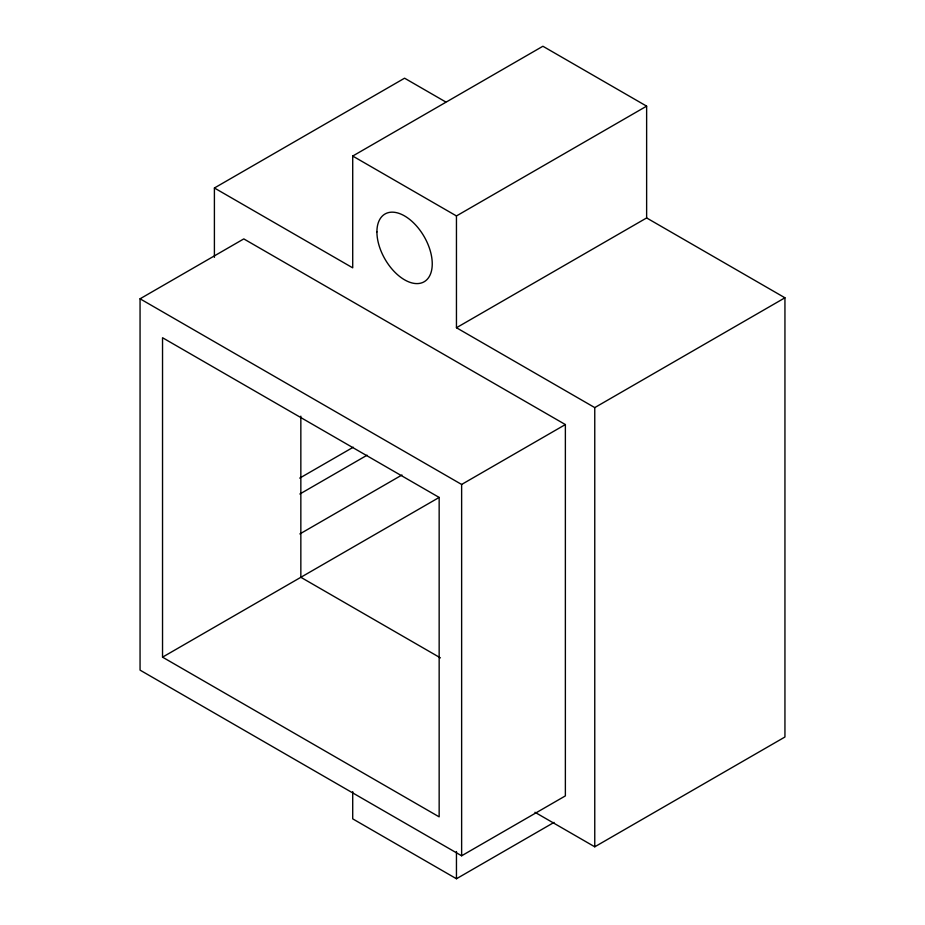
<?xml version="1.0" encoding="UTF-8"?>
<svg xmlns="http://www.w3.org/2000/svg" width="925" height="925" viewBox="0 0 925 925"><rect width="100%" height="100%" fill="white"/><g stroke="black" fill="none" stroke-linecap="round" stroke-linejoin="round"><path stroke-width="1.39" d="M214.403 257.347L214.403 187.995L404.583 78.197L445.7 101.935M214.403 187.995L352.714 267.845L352.714 156.048L542.894 46.25L646.633 106.144L646.633 217.942L456.453 327.739L456.453 215.941L646.633 106.144M140.057 298.798L243.795 238.904L565.372 424.563L565.372 795.893L461.633 855.787L140.057 670.128L140.057 298.798L461.633 484.457L565.372 424.563M299.735 478.109L353.269 447.214M299.873 494.008L367.098 455.192M299.873 533.933L401.947 474.999M162.534 657.155L439.155 497.442L439.155 816.856L162.534 657.155L162.534 337.729L439.155 497.43M456.453 327.739L594.763 407.601L784.943 297.792L784.943 737.005L594.763 846.803L534.951 812.277M352.714 791.627L352.714 818.856L456.453 878.75L554.04 822.406M646.633 217.942L784.943 297.792M352.714 156.048L456.453 215.941M440.404 657.872L300.845 577.293L300.845 416.146M594.763 407.601L594.763 846.803M461.633 484.457L461.633 855.787M456.453 851.52L456.453 878.75M376.914 231.909A39.116 22.582 60 0 0 418.412 283.536A39.116 22.582 60 0 0 418.412 228.209A39.116 22.582 60 0 0 376.914 231.909"/></g></svg>
